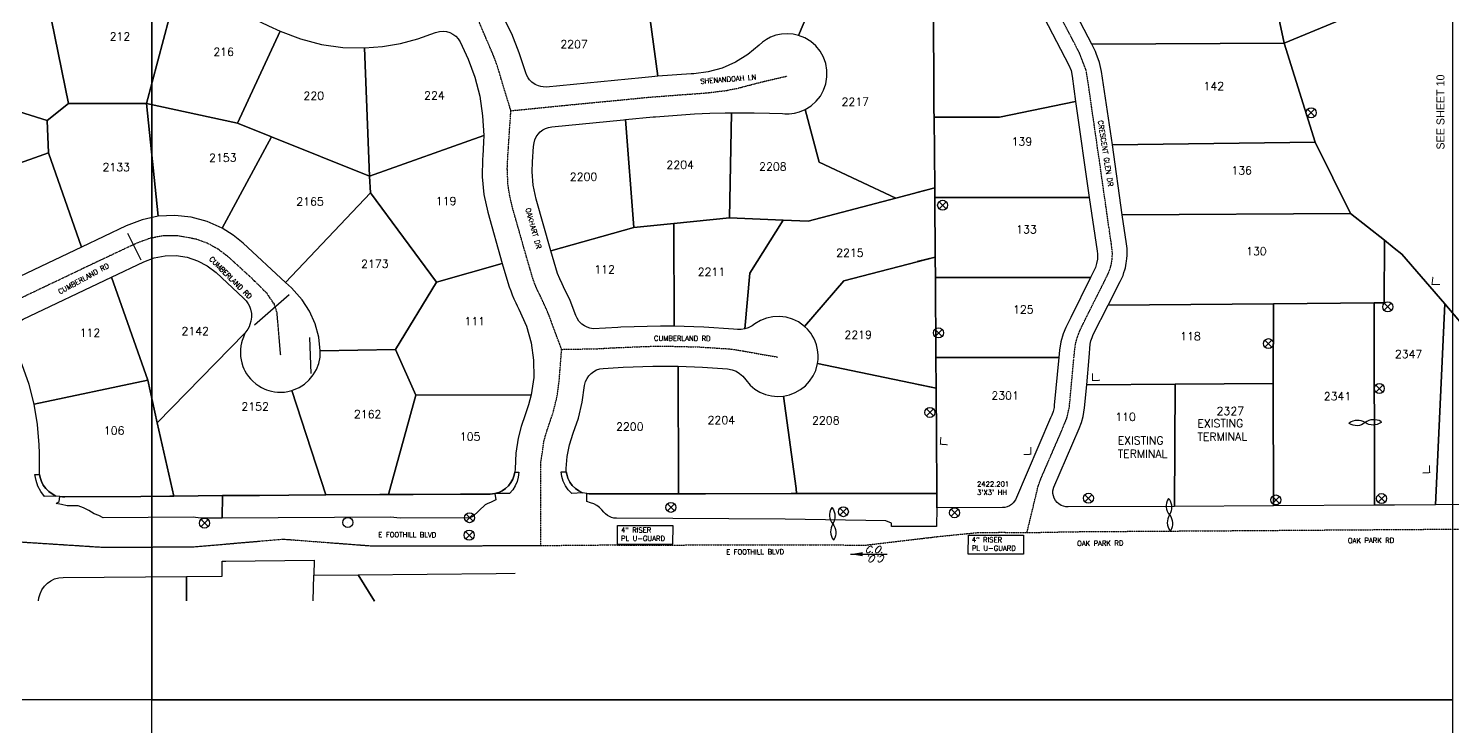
# Model space of a CAD drawing. Header units: millimetres. Extents: x 249 to 4524, y 137 to 4137.
# Drawn here: x 1426 to 2849, y 1110 to 1808 of the extents above; entities that cross this region are included whole.
import ezdxf

# ---------------------------------------------------------------- set-up
doc = ezdxf.new("R2010")
doc.units = ezdxf.units.MM
doc.linetypes.add('CENTER', pattern=[2, 1.25, -0.25, 0.25, -0.25])
doc.linetypes.add('DASHED2', pattern=[9.525, 6.35, -3.175])
for name, color, linetype in [('ADDRESS', 7, 'Continuous'), ('Aerial Notes', 7, 'Continuous'), ('B-CTRLIN', 7, 'CENTER'), ('B-LOTLIN', 2, 'Continuous'), ('COCLIPL', 7, 'Continuous'), ('F-DUCT-U-E', 9, 'Continuous'), ('F-POLE-A-E', 3, 'Continuous'), ('GridSheetNumber', 7, 'Continuous'), ('HH-ANNO', 7, 'Continuous'), ('M-STAMPS', 1, 'Continuous'), ('MISC', 7, 'Continuous'), ('OVERLASH', 7, 'Continuous'), ('ROAD', 4, 'Continuous'), ('site text', 7, 'Continuous'), ('STREET NAMES', 7, 'Continuous'), ('TERMINAL MARKUPS', 7, 'Continuous'), ('wiring limits', 7, 'Continuous')]:
    doc.layers.add(name, color=color, linetype=linetype)
doc.layers.get('M-STAMPS').off()
doc.layers.get('OVERLASH').off()
doc.styles.add('ROMANT', font='romant.shx')
doc.styles.add('SIMPLEX', font='SIMPLEX')

# ---------------------------------------------------------------- blocks, each defined once
blk = doc.blocks.new('COCLIPL')
at = {"layer": 'COCLIPL', "color": 1, "lineweight": -3}
blk.add_lwpolyline([(0, 1000), (1300, 1000), (1300, 0), (0, 0)], close=True, dxfattribs=at)
blk = doc.blocks.new('TEL_PW')
for points in [[(-3.5, 3.5), (3.5, -3.5)], [(3.5, 3.5), (-3.5, -3.5)]]:
    blk.add_lwpolyline(points)
blk.add_circle((0, 0), 5)
blk = doc.blocks.new('ELASH')
at = {"layer": 'TERMINAL MARKUPS', "ltscale": 10}
for points in [[(419407.2, 1275733.2, 0.26766), (419406.8, 1275733.7, 0.302172), (419390, 1275733.2, -0.3302), (419373, 1275732.9, -0.222969), (419372.9, 1275733.2)], [(419407.2, 1275733.2, -0.287272), (419406.9, 1275732.7, -0.306431), (419390, 1275733.2, 0.300039), (419373.1, 1275733.4, 0.228289), (419372.9, 1275733.2)]]:
    blk.add_lwpolyline(points, format="xyb", dxfattribs=at)
blk = doc.blocks.new('TOCO')
at = {"layer": 'ROAD', "color": 7}
blk.add_lwpolyline([(43.3, 0), (0, 0)], dxfattribs=at)
blk.add_solid([(28.9, 2.4), (43.3, 0), (28.9, -2.4)], dxfattribs=at)
at = {"layer": 'ROAD', "color": 7, "style": 'ROMANT', "oblique": 25}
blk.add_text('C.O.', height=8, dxfattribs=at).set_placement((1.8, 1.5))
blk.add_text('C.O.', height=8, rotation=180, dxfattribs=at).set_placement((26.7, -1.5))
blk = doc.blocks.new('TEL')
blk.add_line((0, 0), (0, 0))
blk.add_circle((0, 0), 5)

msp = doc.modelspace()

# ---------------------------------------------------------------- linework, layer by layer
at = {"layer": 'B-CTRLIN', "linetype": 'DASHED2', "ltscale": 0.03}
for points in [[(1907.9, 1725.4), (1898.8, 1755), (1896.2, 1764.1), (1894, 1771), (1891, 1779.3), (1883.3, 1797.2), (1862.4, 1846.3)], [(2423.7, 1304.1), (2434.9, 1350.6), (2437.2, 1357), (2447, 1379.7), (2451.1, 1389.1), (2456.2, 1400.8), (2463.5, 1418.2), (2465.9, 1428.7), (2466.6, 1435.3), (2469.3, 1464.5), (2470.5, 1477.6), (2471, 1482.7), (2471.9, 1490.6), (2473.3, 1497.1), (2476.5, 1505.7), (2479.7, 1512.4), (2481.7, 1516.5), (2483.5, 1520), (2487.8, 1528.7), (2494, 1540.9), (2499.1, 1551), (2502.7, 1558.3), (2504, 1560.8), (2506.5, 1566.7), (2507.5, 1570), (2508.2, 1573.2), (2508.8, 1577.6), (2509.1, 1583.1), (2508.3, 1590.2), (2507.6, 1595.6), (2506.6, 1602.2), (2506.1, 1605.9), (2505.5, 1609.8), (2504.1, 1619.3), (2502.8, 1628.3), (2502.1, 1633.2), (2501.2, 1639.5), (2498.9, 1655.8), (2496.3, 1674), (2493.6, 1692.6), (2490.9, 1711.2), (2488.2, 1729.9), (2485.8, 1746.7), (2482.9, 1765.5), (2476.3, 1782.7), (2468.9, 1797.1), (2464.7, 1805.1), (2459.3, 1815.4)], [(1907.9, 1725.4), (1945, 1729.1), (1964, 1731), (1995.2, 1734), (2013.4, 1735.7), (2044.6, 1738.8), (2076.9, 1741.3), (2084.2, 1741.8), (2091.8, 1742.3), (2106.1, 1743.5), (2123.8, 1745.7), (2130, 1747), (2134.6, 1747.9), (2161.2, 1754.8), (2183.9, 1760)], [(1958.6, 1487.1), (1947.8, 1516), (1946.7, 1519.3), (1943.2, 1527.7), (1940.7, 1533.1), (1936.7, 1541.7), (1933.7, 1547.8), (1931.7, 1552.6), (1929.9, 1557.7), (1928.5, 1562.2), (1927.6, 1565.5), (1925.1, 1573.9), (1921.2, 1587.4), (1916, 1605.7), (1912.2, 1619.1), (1909.6, 1628.1), (1907, 1639.4), (1906.4, 1642.1), (1905, 1651.6), (1904.3, 1667.5), (1904.8, 1679.1), (1905.5, 1689.4), (1906, 1697.4), (1907.9, 1725.4)], [(1937.9, 1291.2), (1937.8, 1341.6), (1937.8, 1373.9), (1940.9, 1395.3), (1943.4, 1404.3), (1950, 1423.6), (1953.9, 1439.3), (1956.1, 1454.8), (1958.6, 1487.1)], [(1958.6, 1487.1), (1993.6, 1487.7), (2011.2, 1488.7), (2042.3, 1490), (2049.3, 1490.2), (2063.7, 1490.3), (2096.1, 1489.5), (2125.9, 1487.6), (2140.2, 1485.5), (2150, 1483.7), (2174.3, 1479.4)], [(2423.7, 1304.1), (2470.2, 1305), (2512.9, 1305.3), (2562.6, 1305.6), (2602.2, 1305.9), (2641.6, 1306.1), (2691.5, 1306.5), (2780.8, 1307.1), (2870.1, 1307.7), (2879, 1307.7), (2895.7, 1307.8), (2921.3, 1308), (2935, 1308.7), (2947.7, 1311.2), (2958.4, 1315), (2983.4, 1334.3)], [(2262.4, 1291.6), (2335.9, 1300.3)], [(2315.8, 1297.9), (2335.9, 1300.3)], [(2335.9, 1300.3), (2375, 1304.2), (2399.3, 1304.4), (2423.7, 1304.1)], [(2335.9, 1300.3), (2375, 1304.2), (2399.3, 1304.4), (2423.7, 1304.1)], [(1859.1, 1291), (1937.9, 1291.2)], [(1937.9, 1291.2), (2004.3, 1291.8), (2028.8, 1291.6), (2118.1, 1291.8), (2170.4, 1291.9), (2207.5, 1291.9), (2262.4, 1291.6)]]:
    msp.add_lwpolyline(points, dxfattribs=at)
at = {"layer": 'B-CTRLIN'}
for points in [[(1677.8, 1481.2), (1674.2, 1523.6), (1671.5, 1532.1), (1670.8, 1533.2), (1664.6, 1542.1), (1664.3, 1542.8), (1652.1, 1555), (1637.5, 1568.4), (1625.7, 1579.2), (1615.1, 1587.3), (1604.5, 1593), (1593.8, 1597), (1574.2, 1600.6), (1560.4, 1600.4), (1547, 1597.9), (1535.1, 1593.6), (1518.3, 1585.8), (1501.4, 1577.8), (1479.4, 1567.4), (1453.8, 1555.2), (1411.6, 1535.1), (1363.1, 1512.1)], [(1413, 1295.1), (1502.3, 1289.4), (1591.3, 1290), (1680.4, 1297.6), (1769.7, 1290.8), (1859.1, 1291), (1937.9, 1291.2)]]:
    msp.add_lwpolyline(points, dxfattribs=at)
at = {"layer": 'B-LOTLIN', "color": 5}
for points in [[(2354.1, 2023), (2352.2, 2013.4), (2351.7, 2003.7), (2352.7, 1994), (2355.2, 1984.5), (2359, 1975.6), (2465.4, 1771), (2467.7, 1765.6), (2469, 1759.8), (2472.3, 1734.6), (2396.3, 1718.9), (2330.8, 1718.9), (2330.7, 1725.8), (2330.2, 1841.3), (2328.8, 2023.1), (2331.8, 2023), (2354.1, 2023)], [(2355.2, 1984.5), (2359, 1975.6), (2465.4, 1771), (2467.7, 1765.6), (2469, 1759.8), (2472.3, 1734.6), (2396.3, 1718.9), (2330.8, 1718.9), (2330.7, 1725.8), (2330.2, 1841.3), (2328.9, 2008.4)], [(2792.8, 1986), (2807.1, 1908.2), (2807.6, 1906), (2808.4, 1903), (2809.4, 1899.6), (2810.2, 1897.5), (2811, 1895.4), (2812, 1893.3), (2813, 1891.3), (2814, 1889.3), (2815.7, 1886.5), (2835.7, 1857.1), (2680.8, 1792.8), (2670.2, 1843.2), (2639.6, 1982.9), (2637.2, 1995.6), (2791.7, 1999.7), (2791.9, 1992.8), (2792.8, 1986)], [(2670.2, 1843.2), (2680.8, 1792.8), (2488.5, 1791.9), (2431.8, 1900.5), (2462.4, 1916.6), (2533.3, 1882.1), (2569.8, 1889.2), (2590.3, 1893.2), (2599.9, 1913.7), (2628.6, 1976.4), (2639.6, 1982.9), (2670.2, 1843.2)], [(2223.3, 1866.8), (2195.5, 1800.6), (2189.9, 1801.9), (2184.2, 1802.3), (2178.4, 1801.9), (2172.8, 1800.7), (2167.4, 1798.7), (2163.3, 1796.6), (2159.4, 1793.9), (2155.9, 1790.8), (2144.8, 1781.5), (2132.5, 1773.8), (2119.2, 1768), (2105.1, 1764.1), (2090.7, 1762.3), (2088.1, 1762.2), (2054.7, 1759.8), (2041.1, 1861.2), (2110.3, 1893.7), (2223.3, 1866.8)], [(2330.2, 1841.3), (2330.7, 1725.8), (2330.8, 1718.9), (2331.5, 1648.3), (2292.5, 1638.1), (2216.1, 1673.9), (2202.1, 1726.7), (2207.9, 1730.3), (2212.9, 1734.8), (2217.2, 1740.1), (2220.4, 1746), (2222.7, 1752.4), (2223.8, 1759.1), (2223.7, 1765.9), (2222.6, 1772.5), (2220.3, 1778.9), (2217, 1784.8), (2212.7, 1790.1), (2207.6, 1794.5), (2201.8, 1798.1), (2195.5, 1800.6), (2223.3, 1866.8), (2330.2, 1841.3)], [(1465.8, 1732.5), (1444.3, 1715.6), (1315.4, 1755.9), (1322.2, 1773.3), (1331.4, 1789.6), (1342.7, 1804.5), (1356, 1817.7), (1370.9, 1828.9), (1387.3, 1838), (1404.8, 1844.7), (1423.1, 1848.9), (1441.7, 1850.5), (1465.8, 1732.5)], [(1456.4, 1850), (1558.1, 1840.9), (1563.1, 1840.4), (1572, 1839.4), (1543.8, 1732.7), (1465.8, 1732.5), (1441.7, 1850.5), (1456.4, 1850)], [(2041.1, 1861.2), (2054.7, 1759.8), (2048.6, 1759.2), (2038.9, 1758.3), (1943, 1749), (1940.3, 1749.1), (1937.7, 1749.5), (1935.4, 1750.2), (1932.2, 1751.6), (1928.8, 1754), (1926.6, 1756.2), (1925.1, 1758.1), (1923.8, 1760.6), (1922.7, 1763.2), (1916.3, 1783.3), (1908.7, 1802.2), (1899.6, 1820.4)], [(2868.6, 1809.4), (2870.6, 1807.4), (2942, 1721.3), (2947.1, 1714.9), (2952.4, 1710.2), (2958.3, 1706.5), (2964.7, 1703.7), (2971.6, 1702), (2978.5, 1701.4), (2985.5, 1701.9), (2994.9, 1617.9), (3003.7, 1540.8), (2940.5, 1477.6), (2910.5, 1489.9), (2860.1, 1510.6), (2841.2, 1532.6), (2798.3, 1582.3), (2790.8, 1588.3), (2780.9, 1596.1), (2747, 1622.9), (2711.7, 1693.9), (2680.8, 1792.8), (2835.7, 1857.1), (2868.6, 1809.4)], [(1665.6, 1810.2), (1677.2, 1804.7), (1634.8, 1712.9), (1543.8, 1732.7), (1572, 1839.4), (1596.3, 1835.3), (1620.1, 1829), (1643.3, 1820.7), (1665.6, 1810.2)], [(2330.2, 1841.3), (2330.7, 1725.8), (2330.8, 1718.9), (2331.5, 1648.3), (2313.7, 1643.7)], [(1761.7, 1788.1), (1766.6, 1660.2), (1668.7, 1699.3), (1634.8, 1712.9), (1677.2, 1804.7), (1697.5, 1797.1), (1718.5, 1791.7), (1740, 1788.7), (1761.7, 1788.1)], [(1857.1, 1794.3), (1865.2, 1777), (1871.8, 1758.9), (1876.7, 1739.8), (1879.6, 1720.2), (1880.7, 1700.5), (1766.6, 1660.2), (1761.7, 1788.1), (1779.7, 1789.5), (1797.4, 1792.5), (1814.8, 1797.1), (1832.5, 1803.5), (1836.6, 1804.6), (1840.1, 1804.8), (1843.6, 1804.4), (1846.9, 1803.4), (1850, 1801.9), (1852.8, 1799.8), (1855.2, 1797.2), (1857.1, 1794.3)], [(1814.8, 1797.1), (1832.5, 1803.5), (1836.6, 1804.6), (1840.1, 1804.8), (1843.6, 1804.4), (1846.9, 1803.4), (1850, 1801.9), (1852.8, 1799.8), (1855.2, 1797.2), (1857.1, 1794.3)], [(1847.6, 1803.1), (1850, 1801.9), (1852.8, 1799.8), (1855.2, 1797.2), (1857.1, 1794.3)], [(1857.1, 1794.3), (1865.2, 1777), (1871.8, 1758.9), (1876.7, 1739.8), (1879.6, 1720.2), (1880.7, 1700.5)], [(1857.1, 1794.3), (1865.2, 1777), (1871.8, 1758.9), (1876.7, 1739.8), (1879.6, 1720.2), (1880.7, 1700.5)], [(2711.7, 1693.9), (2509.2, 1691.2), (2498.2, 1764.6), (2496.3, 1773.4), (2492.9, 1782.5), (2492.1, 1784.7), (2488.5, 1791.9), (2680.8, 1792.8), (2711.7, 1693.9)], [(1444.3, 1715.6), (1445.6, 1683.5), (1321.1, 1639.1), (1314.7, 1663.8), (1310.7, 1689), (1309.4, 1714.5), (1309.5, 1723.5), (1311.5, 1739.9), (1315.4, 1755.9), (1444.3, 1715.6)], [(1555.5, 1620), (1539.4, 1616.6), (1523.5, 1610.5), (1478.9, 1589.2), (1445.6, 1683.5), (1444.3, 1715.6), (1465.8, 1732.5), (1543.8, 1732.7), (1555.5, 1620)], [(1634.8, 1712.9), (1668.7, 1699.3), (1619.4, 1608.2), (1604.3, 1614.9), (1588.3, 1619.1), (1571.9, 1620.8), (1555.5, 1620), (1543.8, 1732.7), (1634.8, 1712.9)], [(2126.4, 1618.5), (2070.9, 1612.9), (2030.9, 1608.9), (2022.6, 1716.6), (2050.1, 1719.2), (2052.4, 1719.4), (2091.4, 1722.3), (2106.7, 1723), (2122.1, 1723.4), (2128.4, 1723.4), (2126.4, 1618.5)], [(2292.5, 1638.1), (2204.9, 1615), (2179.9, 1616.1), (2126.4, 1618.5), (2128.4, 1723.4), (2151.1, 1723.4), (2166.4, 1723), (2179.2, 1722.5), (2181.8, 1722.3), (2185.9, 1722.3), (2191.3, 1723), (2196.5, 1724.3), (2202.1, 1726.7), (2216.1, 1673.9), (2292.5, 1638.1)], [(2486, 1638.9), (2331.5, 1638.9), (2331.5, 1648.3), (2330.8, 1718.9), (2396.3, 1718.9), (2472.3, 1734.6), (2486, 1638.9)], [(2383.1, 1638.9), (2331.5, 1638.9), (2331.5, 1648.3), (2330.8, 1718.9), (2396.3, 1718.9), (2472.3, 1734.6), (2486, 1638.9)], [(2030.9, 1608.9), (1947.8, 1585.4), (1933.1, 1637.1), (1930.1, 1651), (1929.1, 1664.5), (1929.5, 1674.3), (1930.6, 1689.6), (1931.1, 1693.4), (1931.9, 1696.5), (1933.3, 1699.4), (1935.1, 1702), (1937.2, 1704.3), (1939.8, 1706.3), (1942.6, 1707.8), (1945.6, 1708.8), (1948.7, 1709.4), (2020.3, 1716.3), (2022.6, 1716.6), (2030.9, 1608.9)], [(1766.6, 1660.2), (1767.5, 1643.3), (1682.7, 1554), (1640.3, 1593.1), (1630.3, 1601.2), (1619.4, 1608.2), (1668.7, 1699.3), (1766.6, 1660.2)], [(1899.3, 1572.7), (1833.7, 1554.1), (1767.5, 1643.3), (1766.6, 1660.2), (1880.7, 1700.5), (1880.6, 1693.9), (1879.8, 1680), (1879.6, 1677.4), (1879.2, 1659.4), (1880.9, 1641.6), (1884.8, 1624.1), (1899.3, 1572.7)], [(1880.7, 1700.5), (1880.6, 1693.9), (1879.8, 1680), (1879.6, 1677.4), (1879.2, 1659.4), (1880.9, 1641.6), (1884.8, 1624.1), (1899.3, 1572.7)], [(2747, 1622.9), (2518.9, 1621.6), (2509.2, 1691.2), (2711.7, 1693.9), (2747, 1622.9)], [(1478.9, 1589.2), (1389.6, 1546.9), (1386.2, 1546), (1383.1, 1545.8), (1379.3, 1546), (1375.9, 1546.9), (1372.7, 1548.4), (1369.9, 1550.4), (1367.6, 1552.6), (1352.5, 1572.9), (1340, 1593.9), (1329.5, 1616), (1321.1, 1639.1), (1445.6, 1683.5), (1478.9, 1589.2)], [(1833.7, 1554.1), (1792.5, 1486.8), (1717.4, 1485.7), (1715.9, 1499.4), (1712.3, 1512.6), (1706.7, 1525.2), (1699.3, 1536.7), (1688.7, 1548.6), (1682.7, 1554), (1767.5, 1643.3), (1833.7, 1554.1)], [(2331.5, 1638.9), (2331.8, 1579.3), (2240.7, 1555.4), (2201.5, 1510), (2195.2, 1514.6), (2189.3, 1517.4), (2182.9, 1519.2), (2176.4, 1520), (2169.8, 1519.7), (2163.4, 1518.3), (2157.3, 1515.9), (2151.7, 1512.5), (2149, 1510.6), (2144.9, 1508.5), (2141.6, 1507.5), (2146.8, 1563.3), (2179.9, 1616.1), (2204.9, 1615), (2292.5, 1638.1), (2331.5, 1648.3), (2331.5, 1638.9)], [(2313.7, 1643.7), (2331.5, 1648.3), (2331.5, 1638.9)], [(2331.5, 1638.9), (2331.8, 1579.3), (2314.1, 1574.7)], [(2487.3, 1558.9), (2332.3, 1558.9), (2331.8, 1579.3), (2331.5, 1638.9), (2486, 1638.9), (2494, 1585), (2494.3, 1582.6), (2494.3, 1579.9), (2494.1, 1577.1), (2493.3, 1572.8), (2492.1, 1568.8), (2487.3, 1558.9)], [(2487.3, 1558.9), (2332.3, 1558.9), (2331.8, 1579.3), (2331.5, 1638.9), (2383.1, 1638.9)], [(2780.9, 1596.1), (2780.7, 1533.6), (2770.7, 1533.5), (2670.2, 1532.7), (2504.7, 1531.3), (2516.9, 1554.8), (2517.9, 1556.8), (2518.8, 1558.9), (2519.7, 1561), (2520.6, 1563.7), (2521.4, 1566.4), (2522, 1568.6), (2522.5, 1570.8), (2522.9, 1573.1), (2523.3, 1575.3), (2523.5, 1577.8), (2523.8, 1580.9), (2523.8, 1583.2), (2523.8, 1585.5), (2523.7, 1587.8), (2523.5, 1590), (2523.1, 1592.4), (2518.9, 1621.6), (2747, 1622.9), (2780.9, 1596.1)], [(2071.1, 1510.3), (2057.4, 1510.4), (2017.7, 1509.1), (2014.7, 1509), (1990.2, 1507.7), (1986.8, 1508.3), (1984.1, 1509.2), (1981.3, 1510.6), (1978.8, 1512.4), (1975.9, 1515.4), (1974, 1518.3), (1972.8, 1520.8), (1967.1, 1535.8), (1960.6, 1549.6), (1959.2, 1552.4), (1956.8, 1557.4), (1954.5, 1562.8), (1952.8, 1568.4), (1947.8, 1585.4), (2030.9, 1608.9), (2070.9, 1612.9), (2071.1, 1510.3)], [(2179.9, 1616.1), (2146.8, 1563.3), (2141.6, 1507.5), (2138, 1507), (2134.3, 1506.9), (2130.5, 1507.3), (2100.8, 1509.4), (2071.1, 1510.3), (2070.9, 1612.9), (2126.4, 1618.5), (2179.9, 1616.1)], [(2790.8, 1588.3), (2798.3, 1582.3), (2841.2, 1532.6), (2832, 1331.8), (2791, 1331.5), (2771, 1331.4), (2770.7, 1533.5), (2780.7, 1533.6), (2780.9, 1596.1), (2790.8, 1588.3)], [(1641.9, 1503.3), (1554.3, 1413.7), (1544.9, 1456.2), (1508.7, 1559.2), (1541.2, 1574.6), (1551.5, 1578.5), (1562.4, 1580.5), (1573.4, 1580.7), (1584.3, 1579.1), (1594.7, 1575.6), (1604.4, 1570.4), (1613.2, 1563.7), (1640.8, 1538.1), (1643.4, 1535.6), (1645.4, 1532.5), (1646.6, 1530.2), (1647.6, 1527.1), (1648.5, 1522.8), (1648.6, 1519.1), (1648.1, 1515.4), (1647.1, 1511.9), (1646.2, 1509.5), (1644.9, 1507.2), (1641.9, 1503.3)], [(1928.2, 1441.7), (1812.9, 1441.5), (1792.5, 1486.8), (1833.7, 1554.1), (1899.3, 1572.7), (1905, 1553.7), (1906.2, 1549.6), (1907.7, 1545.4), (1909.2, 1541.4), (1911, 1537.4), (1912.8, 1533.4), (1914.3, 1530.5), (1915.9, 1527.3), (1923.4, 1510.4), (1928.2, 1493.7), (1930.6, 1476.4), (1930.7, 1458.9), (1928.2, 1441.7)], [(1899.3, 1572.7), (1905, 1553.7), (1906.2, 1549.6), (1907.7, 1545.4), (1909.2, 1541.4), (1911, 1537.4), (1912.8, 1533.4), (1914.3, 1530.5), (1915.9, 1527.3), (1923.4, 1510.4), (1928.2, 1493.7), (1930.6, 1476.4), (1930.7, 1458.9), (1928.2, 1441.7)], [(2332.3, 1558.9), (2332.5, 1478.9), (2332.9, 1448.3), (2214.4, 1473.1), (2214.9, 1477.1), (2215, 1481), (2214.7, 1484.5), (2214.1, 1488.3), (2213.2, 1491.6), (2212, 1495.3), (2210.5, 1498.4), (2209.1, 1500.9), (2207.6, 1503.2), (2205.9, 1505.4), (2204.3, 1507.2), (2201.5, 1510), (2240.7, 1555.4), (2331.8, 1579.3), (2332.3, 1558.9)], [(2314.1, 1574.7), (2331.8, 1579.3), (2332.3, 1558.9)], [(1544.9, 1456.2), (1431.3, 1432.2), (1426.3, 1452.1), (1419.5, 1471.5), (1410.8, 1491.1), (1409.5, 1495), (1409.1, 1498.3), (1409.2, 1501.7), (1409.9, 1505), (1411.2, 1508.1), (1412.9, 1510.9), (1415.1, 1513.5), (1417.7, 1515.6), (1420.6, 1517.2), (1508.7, 1559.2), (1544.9, 1456.2)], [(2332.3, 1558.9), (2332.5, 1478.9), (2332.9, 1448.3), (2314.9, 1452.1)], [(2455.5, 1478.9), (2332.5, 1478.9), (2332.3, 1558.9), (2487.3, 1558.9), (2467.6, 1519), (2462.6, 1508.9), (2460, 1502.7), (2457.6, 1494.6), (2456.3, 1486.3), (2455.5, 1478.9)], [(2395.9, 1478.9), (2332.5, 1478.9), (2332.3, 1558.9), (2389.5, 1558.9)], [(2669.9, 1453), (2571.9, 1452.3), (2483.4, 1451.8), (2485.7, 1479.1), (2486.9, 1492.4), (2487.6, 1495.5), (2488.7, 1499), (2489.8, 1501.8), (2504.7, 1531.3), (2670.2, 1532.7), (2669.9, 1453)], [(2771, 1331.4), (2670, 1330.9), (2669.9, 1453), (2670.2, 1532.7), (2770.7, 1533.5), (2771, 1331.4)], [(2860.1, 1510.6), (2910.5, 1489.9), (2894.5, 1332.2), (2832, 1331.8), (2841.2, 1532.6), (2860.1, 1510.6)], [(1689.1, 1446), (1723, 1341.8), (1685.8, 1341.5), (1656.8, 1341.3), (1619.5, 1341), (1571, 1340.6), (1554.3, 1413.7), (1641.9, 1503.3), (1640.5, 1499.3), (1639.3, 1496.1), (1638.6, 1493.7), (1638, 1490.6), (1637.6, 1486.8), (1637.5, 1483.3), (1637.8, 1479.8), (1638.2, 1476.7), (1639, 1473.7), (1640.1, 1470), (1641.1, 1467.7), (1642.1, 1465.6), (1643.7, 1462.8), (1645.7, 1460), (1647.7, 1457.6), (1649.9, 1455.3), (1653.1, 1452.6), (1655.9, 1450.6), (1658.6, 1449), (1661.2, 1447.8), (1663.7, 1446.7), (1666.1, 1446), (1668.8, 1445.2), (1671.8, 1444.7), (1674.6, 1444.4), (1678.4, 1444.3), (1681.6, 1444.5), (1685, 1445), (1689.1, 1446)], [(1812.9, 1441.5), (1786.9, 1347.3), (1785.6, 1342.3), (1776.8, 1342.2), (1723, 1341.8), (1689.1, 1446), (1696.2, 1448.9), (1701.6, 1452.3), (1706.4, 1456.6), (1710.4, 1461.5), (1713.6, 1467.1), (1715.9, 1473), (1717.2, 1479.3), (1717.4, 1485.7), (1792.5, 1486.8), (1812.9, 1441.5)], [(2075.2, 1470.3), (2075.5, 1347.9), (2075.5, 1342.8), (2068.9, 1342.8), (1988.5, 1342.7), (1986.1, 1342.7), (1983.7, 1343.1), (1979.6, 1343.7), (1975.8, 1345.9), (1972.3, 1348.3), (1969.3, 1351.2), (1966.8, 1354.6), (1964.9, 1358.3), (1963.7, 1362.3), (1963.3, 1364.9), (1963.1, 1368.2), (1964, 1380.2), (1966.4, 1391.9), (1970.2, 1403.3), (1975.4, 1418.5), (1979.2, 1434.2), (1981.6, 1451), (1982.6, 1455), (1984, 1457.9), (1985.8, 1460.6), (1988.1, 1463), (1990.7, 1465), (1993.6, 1466.5), (1996.7, 1467.5), (2000, 1468.1), (2020, 1469.2), (2049.7, 1470.3), (2075.2, 1470.3)], [(2180.4, 1440.4), (2192.9, 1348.1), (2193.5, 1343.1), (2187.9, 1343.1), (2102.4, 1342.9), (2075.5, 1342.8), (2075.5, 1347.9), (2075.2, 1470.3), (2099.5, 1469.4), (2124.3, 1467.7), (2129.1, 1466.8), (2132.9, 1465.3), (2136.5, 1463.1), (2139.7, 1460.3), (2142.6, 1456.6), (2147, 1451.4), (2151.6, 1447.5), (2156.8, 1444.4), (2162.4, 1442), (2168.3, 1440.6), (2174.3, 1440), (2180.4, 1440.4)], [(2332.9, 1448.3), (2333.5, 1348.4), (2333.5, 1343.3), (2305.7, 1343.3), (2216.4, 1343.1), (2193.5, 1343.1), (2192.9, 1348.1), (2180.4, 1440.4), (2186.4, 1441.7), (2192.1, 1443.9), (2197.5, 1446.9), (2202.3, 1450.8), (2206.5, 1455.3), (2209.9, 1460.5), (2212.5, 1466), (2214.4, 1473.1), (2332.9, 1448.3)], [(2333.5, 1328.9), (2333.5, 1343.3), (2333.5, 1348.4), (2332.9, 1448.3), (2332.5, 1478.9), (2455.5, 1478.9), (2450.9, 1431.3), (2450.8, 1429), (2449.8, 1424.9), (2448.6, 1421.4), (2447.3, 1418.7), (2412.1, 1336.9), (2410, 1333.8), (2408.2, 1332.2), (2406.1, 1330.9), (2403.9, 1329.9), (2401.5, 1329.3), (2399.1, 1329.1), (2333.5, 1328.9)], [(2333.5, 1328.9), (2333.5, 1343.3), (2333.5, 1348.4), (2332.9, 1448.3), (2332.5, 1478.9), (2395.9, 1478.9)], [(2395.9, 1478.9), (2455.5, 1478.9), (2450.9, 1431.3), (2450.8, 1429), (2449.8, 1424.9), (2448.6, 1421.4), (2447.3, 1418.7), (2412.1, 1336.9), (2410, 1333.8), (2408.2, 1332.2), (2406.1, 1330.9), (2403.9, 1329.9), (2401.5, 1329.3), (2399.1, 1329.1), (2333.5, 1328.9)], [(1554.3, 1413.7), (1571, 1340.6), (1566.9, 1340.6), (1537.9, 1340.3), (1462.2, 1339.8), (1459.8, 1339.8), (1457.2, 1340.2), (1453.2, 1340.6), (1449.4, 1342.9), (1446, 1345.2), (1443, 1348.1), (1440.5, 1351.4), (1438.6, 1355.1), (1437.3, 1359), (1436.8, 1362.1), (1436.6, 1364.6), (1436.7, 1383.4), (1436.4, 1391.9), (1434.7, 1412.1), (1431.3, 1432.2), (1544.9, 1456.2), (1554.3, 1413.7)], [(2314.9, 1452.1), (2332.9, 1448.3)], [(2571, 1330.3), (2465, 1329.7), (2462.5, 1329.8), (2460.1, 1330.4), (2457.7, 1331.3), (2455.6, 1332.7), (2453.7, 1334.3), (2452.2, 1336.3), (2450.9, 1338.4), (2450.1, 1340.8), (2449.6, 1343.3), (2449.6, 1345.7), (2450.4, 1349.5), (2475.9, 1408.1), (2478.1, 1413.9), (2479.8, 1420), (2481.3, 1428.6), (2483.4, 1451.8), (2571.9, 1452.3), (2571, 1330.3)], [(2670, 1330.9), (2571, 1330.3), (2571.9, 1452.3), (2669.9, 1453), (2670, 1330.9)], [(1911.8, 1364.3), (1911.2, 1361.4), (1909.9, 1357.6), (1908, 1354.1), (1905.5, 1350.9), (1902.6, 1348.2), (1899.3, 1345.9), (1895.7, 1344.2), (1891.7, 1343), (1887.2, 1342.4), (1857.5, 1342.4), (1810.3, 1342.3), (1785.6, 1342.3), (1786.9, 1347.3), (1812.9, 1441.5), (1928.2, 1441.7), (1925.6, 1431.6), (1922.3, 1421.6), (1918.3, 1410.2), (1915.2, 1398.4), (1912.9, 1383.4), (1912, 1367.8), (1911.8, 1364.3)], [(1928.2, 1441.7), (1925.6, 1431.6), (1922.3, 1421.6), (1918.3, 1410.2), (1915.2, 1398.4), (1912.9, 1383.4), (1912, 1367.8), (1911.8, 1364.3)], [(2332.9, 1448.3), (2333.5, 1348.4), (2333.5, 1343.3), (2315.5, 1343.3)], [(1453.2, 1340.6), (1441.8, 1340.1), (1438.1, 1345), (1435.2, 1350.4), (1433.3, 1356.1), (1432.2, 1362.1), (1436.8, 1362.1), (1437.3, 1359), (1438.6, 1355.1), (1440.5, 1351.4), (1443, 1348.1), (1446, 1345.2), (1449.4, 1342.9), (1453.2, 1340.6)], [(1891.7, 1343), (1895.7, 1344.2), (1899.3, 1345.9), (1902.6, 1348.2), (1905.5, 1350.9), (1908, 1354.1), (1909.9, 1357.6), (1911.2, 1361.4), (1911.8, 1364.3), (1915.8, 1364.3), (1915.3, 1359.6), (1914.1, 1355), (1912.2, 1350.7), (1909.7, 1346.7), (1906.6, 1343.1), (1891.7, 1343)], [(1891.7, 1343), (1895.7, 1344.2), (1899.3, 1345.9), (1902.6, 1348.2), (1905.5, 1350.9), (1908, 1354.1), (1909.9, 1357.6), (1911.2, 1361.4), (1911.8, 1364.3), (1915.8, 1364.3), (1915.3, 1359.6), (1914.1, 1355), (1912.2, 1350.7), (1909.7, 1346.7), (1906.6, 1343.1), (1891.7, 1343)], [(1979.6, 1343.7), (1968.7, 1343.1), (1965.3, 1346.8), (1962.5, 1350.8), (1960.3, 1355.3), (1958.8, 1360), (1958, 1364.8), (1963.3, 1364.9), (1963.7, 1362.3), (1964.9, 1358.3), (1966.8, 1354.6), (1969.3, 1351.2), (1972.3, 1348.3), (1975.8, 1345.9), (1979.6, 1343.7)], [(1619.4, 1318.6), (1597.7, 1318.5), (1590.2, 1319.5), (1500.4, 1319), (1496, 1321.3), (1491.3, 1323), (1486.1, 1326.1), (1480.9, 1328.8), (1475.3, 1330.9), (1464.4, 1330.9), (1458.6, 1332.2), (1453.5, 1333), (1456.5, 1335.3), (1457.2, 1340.2), (1459.8, 1339.8), (1462.2, 1339.8), (1537.9, 1340.3), (1566.9, 1340.6), (1571, 1340.6), (1619.5, 1341), (1619.4, 1318.6)], [(1619.4, 1318.6), (1619.5, 1341), (1656.8, 1341.3), (1685.8, 1341.5), (1723, 1341.8), (1776.8, 1342.2), (1785.6, 1342.3), (1810.3, 1342.3), (1857.5, 1342.4), (1887.2, 1342.4), (1891.7, 1343), (1892.8, 1336.8), (1887.5, 1334), (1884.7, 1333.2), (1882.1, 1331.8), (1869.9, 1320.1), (1866.9, 1318.9), (1797.3, 1318.6), (1787.7, 1319.5), (1619.4, 1318.6)], [(2333.5, 1328.9), (2333.4, 1310.3), (2288.4, 1310.1), (2288.3, 1313.4), (2282.5, 1315.9), (2182, 1317.5), (2013.3, 1318.4), (2010.9, 1318.6), (2008.6, 1319.2), (2006.4, 1320.1), (2004.3, 1321.3), (2002.4, 1322.8), (2000.8, 1324.6), (1998.9, 1326.9), (1996.5, 1329.3), (1993.8, 1331.2), (1990.7, 1332.7), (1987.5, 1333.7), (1983.9, 1335.1), (1983.7, 1337.3), (1983.7, 1343.1), (1986.1, 1342.7), (1988.5, 1342.7), (2068.9, 1342.8), (2075.5, 1342.8), (2102.4, 1342.9), (2187.9, 1343.1), (2193.5, 1343.1), (2216.4, 1343.1), (2305.7, 1343.3), (2333.5, 1343.3), (2333.5, 1328.9)], [(2315.5, 1343.3), (2333.5, 1343.3), (2333.5, 1328.9)], [(2333.5, 1328.9), (2333.4, 1310.3), (2315.7, 1310.2)], [(1583.6, 1235.9), (1583.8, 1260.4), (1619.2, 1260.7), (1619.3, 1275.7), (1622.9, 1275.7), (1711.2, 1276.6), (1710.9, 1261.6)], [(1435.8, 1236.1), (1436.1, 1239), (1437.3, 1243.1), (1439.1, 1247), (1441.6, 1250.5), (1444.6, 1253.5), (1448.1, 1256), (1451.9, 1257.8), (1456, 1259), (1460.3, 1259.4), (1583.8, 1260.4), (1583.6, 1235.9)], [(1710.4, 1235.8), (1710.9, 1261.6), (1755.4, 1262), (1771.5, 1235.7)], [(1771.5, 1235.7), (1755.4, 1262), (1893.2, 1263.4), (1912.1, 1263.6)]]:
    msp.add_lwpolyline(points, dxfattribs=at)
at = {"layer": 'F-DUCT-U-E'}
for points in [[(1524.8, 1603.1), (1538.2, 1576.4)], [(1651.7, 1511.7), (1686.2, 1541.9)], [(1706.7, 1499.1), (1707.8, 1462.9)]]:
    msp.add_lwpolyline(points, dxfattribs=at)
at = {"layer": 'site text', "color": 0, "ltscale": 0.05}
for points in [[(2014.5, 1311.1), (2069.7, 1311.2), (2069.5, 1292.3), (2014.4, 1292.3)], [(2365.1, 1301.4), (2420.3, 1301.4), (2420.2, 1282.6), (2365, 1282.5)]]:
    msp.add_lwpolyline(points, close=True, dxfattribs=at)
at = {"layer": 'wiring limits', "const_width": 1}
for points in [[(2829.4, 1559.5), (2828.5, 1552), (2836.6, 1552)], [(2489.1, 1463.3), (2489.3, 1456), (2496.7, 1456.2)], [(2337.6, 1399.6), (2337.1, 1392.4), (2344.4, 1391.8)], [(2420.3, 1382.1), (2427.6, 1382.3), (2427.5, 1389.6)], [(2819, 1363.6), (2826.2, 1364), (2825.9, 1371.4)]]:
    msp.add_lwpolyline(points, dxfattribs=at)

# ---------------------------------------------------------------- block references
at = {"layer": 'COCLIPL'}
for p in [(249, 1137.1), (1549, 1137.1), (1549, 137.1)]:
    msp.add_blockref('COCLIPL', p, dxfattribs=at)
at = {"layer": 'F-POLE-A-E'}
for name, p, rotation in [('TEL_PW', (2707.7, 1723.4), 179.9851747109189), ('TEL_PW', (2339.4, 1631), 0.01490120049508943), ('TEL_PW', (2784.3, 1529.6), 0.01478756599552108), ('TEL_PW', (2335.3, 1503.5), 0.01522285182060972), ('TEL_PW', (2665, 1492.8), 179.9849854878631), ('TEL_PW', (2775.8, 1448), 0.01550717613980744), ('TEL_PW', (2326.7, 1424.1), 0.01524211945162505), ('TEL_PW', (2485.1, 1338.4), 90.0055089159429), ('TEL_PW', (2672.5, 1336.7), 90.00568253697503), ('TEL_PW', (2778.1, 1338.1), 90.00599734858118), ('TEL_PW', (1866.6, 1319), 89.9999993703738), ('TEL_PW', (2067.8, 1329.3), 90.00036203516508), ('TEL_PW', (2240.2, 1325), 90.00020525825377), ('TEL_PW', (2351.3, 1323.9), 90.00522605486108), ('TEL_PW', (1601.7, 1313.6), 89.99996867608789), ('TEL', (1744.9, 1314.3), 89.99976388985027), ('TEL_PW', (1866.2, 1301.5), 89.9999993703738)]:
    msp.add_blockref(name, p, dxfattribs=dict(at, rotation=rotation))
at = {"layer": 'M-STAMPS', "linetype": 'ByBlock', "xscale": 0.8499999999999995, "yscale": 0.8499999999999995, "rotation": 180.1255626949889}
msp.add_blockref('TOCO', (2284, 1282.6), dxfattribs=at)
at = {"layer": 'OVERLASH'}
for p, xscale, yscale, zscale, rotation in [((-349980.9, -1216213.6), 0.9439954300479205, 0.9439954300479205, 0.9439954300479205, 2.041861437118099), ((1226329.8, -329504.9), 0.9439954300479203, 0.9439954300479203, 0.9439954300479203, 93.07049753473609), ((1225993.3, -329513.9), 0.9439954300479202, 0.9439954300479202, 0.9439954300479202, 93.07049753473609)]:
    msp.add_blockref('ELASH', p, dxfattribs=dict(at, xscale=xscale, yscale=yscale, zscale=zscale, rotation=rotation))

# ---------------------------------------------------------------- texts
at = {"layer": 'ADDRESS', "color": 5, "char_height": 8, "attachment_point": 1, "style": 'SIMPLEX'}
for s, insert, rotation in [('212 ', (1506.9, 1803.6), 0.1008), ('216 ', (1610.5, 1788.2), 0.101), ('142  ', (2600.1, 1754), 0.1028), ('220 ', (1700.6, 1744.4), 0.1012), ('224 ', (1821.2, 1744.6), 0.1014), ('139  ', (2408.3, 1698.6), 0.1025), ('2153 ', (1606.3, 1682.5), 0.101), ('2133 ', (1499.8, 1673), 0.1007), ('136  ', (2628, 1669.8), 0.1029), ('2165 ', (1693.4, 1638.7), 0.1011), ('119 ', (1832.9, 1639.2), 0.1014), ('133  ', (2412.9, 1610.9), 0.1025), ('130  ', (2642.7, 1589.1), 0.1029), ('2173 ', (1758.2, 1576.5), 0.1012), ('125  ', (2409.8, 1530.9), 0.1025), ('2142 ', (1578.7, 1509.3), 0.1009), ('111 ', (1861.5, 1519.1), 0.1014), ('112 ', (1476.9, 1507.7), 0.1007), ('118  ', (2576.8, 1504.2), 0.1028), ('2347  ', (2791.4, 1486.4), 0.1032), ('2301  ', (2388.1, 1444.9), 0.1025), ('2341  ', (2720.3, 1444.2), 0.1031), ('2152 ', (1638.6, 1434), 0.101), ('2162 ', (1751, 1426.3), 0.1012), ('106 ', (1501.1, 1410), 0.1008), ('105 ', (1856.9, 1404), 0.1014)]:
    msp.add_mtext(s, dxfattribs=dict(at, insert=insert, rotation=rotation))
at = {"layer": 'ADDRESS', "color": 5, "char_height": 8, "width": 19.056, "attachment_point": 1, "rotation": 0.1014, "style": 'SIMPLEX'}
for s, insert in [('2207', (1957.3, 1795.8)), ('2217', (2238.4, 1738.4)), ('2204', (2063.4, 1675.4)), ('2208', (2156, 1673.6)), ('2200', (1966.8, 1663.4)), ('2215', (2233, 1587.5)), ('112', (1991.2, 1570.9)), ('2211', (2094.6, 1568.5)), ('2219', (2241.3, 1505.7)), ('2200', (2013, 1413.9)), ('2204', (2104.5, 1420.4)), ('2208', (2208.9, 1420.1))]:
    msp.add_mtext(s, dxfattribs=dict(at, insert=insert))
at = {"layer": 'Aerial Notes', "color": 0, "linetype": 'Continuous', "char_height": 5, "attachment_point": 1, "style": 'SIMPLEX'}
for insert, rotation in [((2018, 1309.1), 359.9781), ((2368.6, 1299.4), 359.9573)]:
    msp.add_mtext_dynamic_manual_height_columns('4" RISER\\PPL U-GUARD', width=54.904, gutter_width=40, heights=[0], dxfattribs=dict(at, insert=insert, rotation=rotation))
at = {"layer": 'HH-ANNO', "lineweight": 0, "insert": (2373.8, 1355.1), "char_height": 5, "width": 53.994, "attachment_point": 1}
msp.add_mtext("{\\Fsimplex;2422.201\\P3'X3' HH}", dxfattribs=at)
at = {"layer": 'MISC', "color": 2, "char_height": 8, "attachment_point": 1, "rotation": 0.1027, "style": 'SIMPLEX'}
for s, insert in [('110  ', (2511.9, 1423.6)), ('2327  ', (2613.2, 1429.5))]:
    msp.add_mtext(s, dxfattribs=dict(at, insert=insert))
at = {"layer": 'MISC', "color": 2, "char_height": 8, "width": 32.074, "attachment_point": 1, "rotation": 0.1027, "style": 'SIMPLEX'}
for insert in [(2594, 1417.2), (2514.3, 1400.1)]:
    msp.add_mtext('EXISTING TERMINAL  ', dxfattribs=dict(at, insert=insert))
at = {"layer": 'STREET NAMES', "color": 7, "char_height": 5, "attachment_point": 1, "style": 'SIMPLEX'}
for s, insert, rotation in [(' SHENANDOAH LN   ', (2093.6, 1756.9), 4.4945), (' CRESCENT GLEN DR   ', (2499, 1719.6), 278.952), (' CUMBERLAND RD   ', (1451.8, 1544.7), 28.6493), (' CUMBERLAND RD   ', (1607, 1582.8), 315.2391), (' CUMBERLAND RD   ', (2047.5, 1500.7), 359.737), (' E FOOTHILL BLVD   ', (1772, 1304.6), 359.7588), (' OAK PARK RD   ', (2470.3, 1295.8), 0.3937), (' OAK PARK RD   ', (2741, 1298.6), 0.3937), (' E FOOTHILL BLVD   ', (2119.6, 1287.3), 0.1467)]:
    msp.add_mtext(s, dxfattribs=dict(at, insert=insert, rotation=rotation))
at = {"layer": 'STREET NAMES', "color": 7, "insert": (1927.2, 1628.8), "char_height": 5, "width": 79.053, "attachment_point": 1, "rotation": 285.6356, "style": 'SIMPLEX'}
msp.add_mtext('OAKHART DR', dxfattribs=at)

# ---------------------------------------------------------------- next in the draw order: texts
at = {"layer": 'GridSheetNumber', "insert": (2837, 1724.1), "char_height": 8, "attachment_point": 5, "rotation": 90.0362, "bg_fill": 2}
msp.add_mtext('SEE SHEET 10', dxfattribs=at)

doc.saveas('drawing.dxf')
